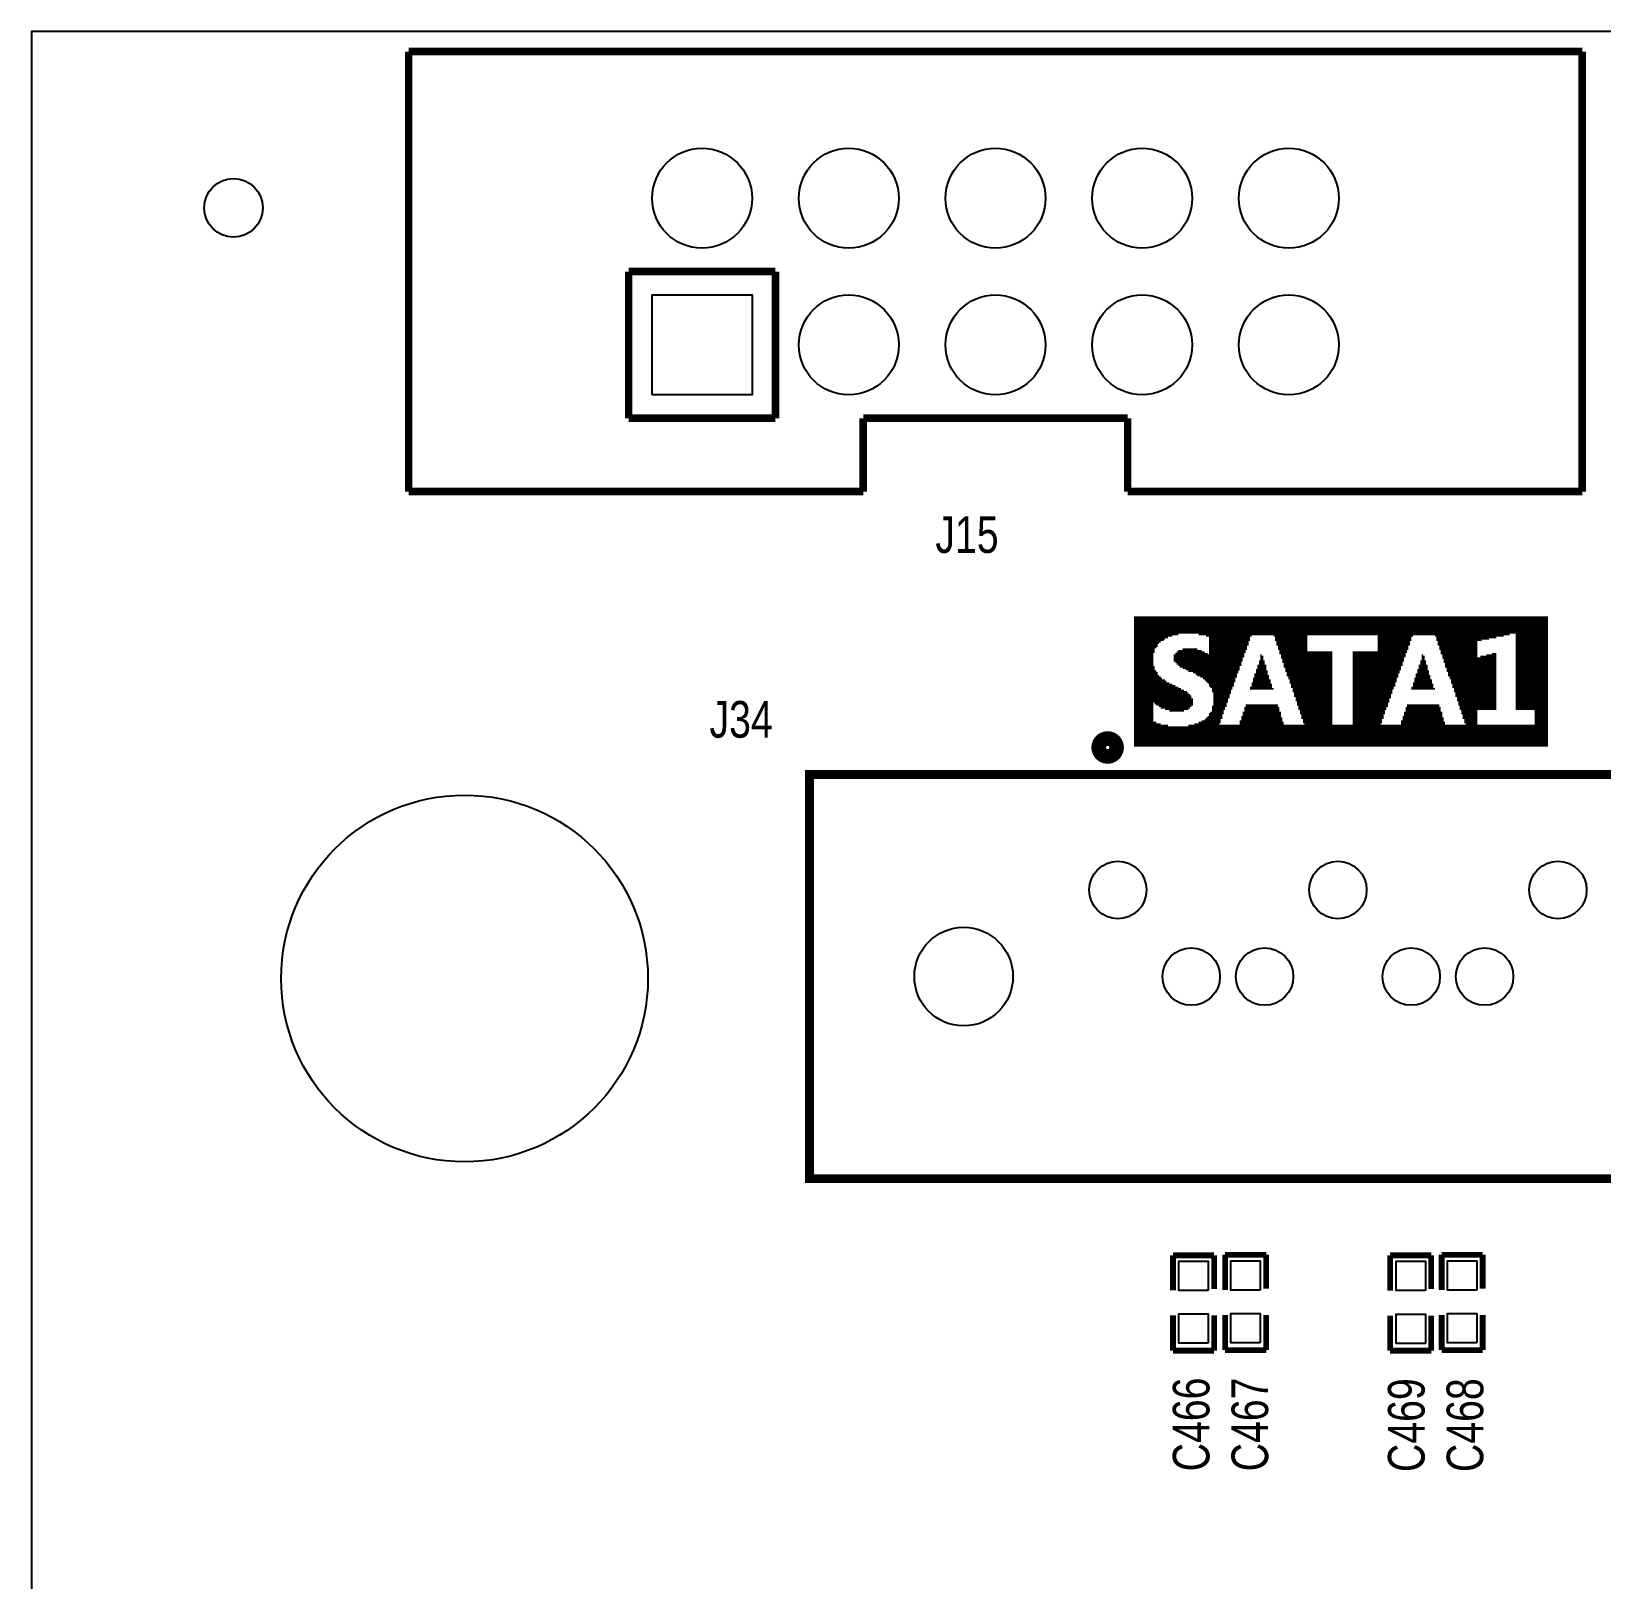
# Model space of a CAD drawing. Extents: x -7 to 215, y -4 to 107.
# Drawn here: x 0 to 27.19, y 79.84 to 106.65 of the extents above; entities that cross this region are included whole.
import ezdxf

# ---------------------------------------------------------------- set-up
doc = ezdxf.new("R2010")
doc.units = 0
for name, color, linetype in [('BG_OUTLINE', 3, 'CONTINUOUS'), ('MA_PEN3', 5, 'CONTINUOUS'), ('PG_SILKSCREEN_TOP', 6, 'CONTINUOUS'), ('PIN_TOP', 7, 'CONTINUOUS'), ('RD_SILKSCREEN_TOP', 8, 'CONTINUOUS')]:
    doc.layers.add(name, color=color, linetype=linetype)

msp = doc.modelspace()

# ---------------------------------------------------------------- linework, layer by layer
at = {"layer": 'BG_OUTLINE'}
msp.add_lwpolyline([(143.775938, 106.654092), (0, 106.654092), (0, 84.5312), (0, 82.086196), (0, 17.586198), (0, 0), (15.002764, 0), (15.002764, 8.255), (33.341564, 8.255), (33.341564, 0), (41.342564, 0), (41.342564, 6.4262, -1), (45.000164, 6.4262), (45.000164, -3.9878), (45.508164, -4.4958), (55.680864, -4.4958)], format="xyb", dxfattribs=at)
at = {"layer": 'MA_PEN3', "const_width": 0.0254}
for points in [[(19.09445, 96.514412), (26.25725, 96.514412)], [(19.09445, 96.489012), (26.25725, 96.489012)], [(19.09445, 96.463612), (26.25725, 96.463612)], [(19.09445, 96.438212), (26.25725, 96.438212)], [(19.09445, 96.412812), (26.25725, 96.412812)], [(19.09445, 96.387412), (26.25725, 96.387412)], [(19.09445, 96.362012), (26.25725, 96.362012)], [(19.09445, 96.336612), (26.25725, 96.336612)], [(19.09445, 96.311212), (26.25725, 96.311212)], [(19.09445, 96.285812), (26.25725, 96.285812)], [(19.09445, 96.260412), (26.25725, 96.260412)], [(19.09445, 96.235012), (26.25725, 96.235012)], [(19.09445, 96.209612), (19.85645, 96.209612)], [(19.09445, 96.184212), (19.75485, 96.184212)], [(19.09445, 96.158812), (19.67865, 96.158812)], [(19.09445, 96.133412), (19.62785, 96.133412)], [(19.09445, 96.108012), (19.60245, 96.108012)], [(19.09445, 96.082612), (19.55165, 96.082612)], [(19.09445, 96.057212), (19.52625, 96.057212)], [(19.09445, 96.031812), (19.50085, 96.031812)], [(19.09445, 96.006412), (19.50085, 96.006412)], [(19.09445, 95.981012), (19.47545, 95.981012)], [(20.21205, 96.209612), (25.59685, 96.209612)], [(20.33905, 96.184212), (21.12645, 96.184212)], [(20.38985, 96.158812), (21.10105, 96.158812)], [(20.38985, 96.133412), (21.10105, 96.133412)], [(20.38985, 96.108012), (21.10105, 96.108012)], [(20.38985, 96.082612), (21.07565, 96.082612)], [(20.38985, 96.057212), (21.07565, 96.057212)], [(20.38985, 96.031812), (21.07565, 96.031812)], [(20.38985, 96.006412), (21.05025, 96.006412)], [(20.38985, 95.981012), (21.05025, 95.981012)], [(21.50745, 96.184212), (22.09165, 96.184212)], [(21.53285, 96.158812), (22.09165, 96.158812)], [(21.53285, 96.133412), (22.09165, 96.133412)], [(21.53285, 96.108012), (22.09165, 96.108012)], [(21.55825, 96.082612), (22.09165, 96.082612)], [(21.55825, 96.057212), (22.09165, 96.057212)], [(21.55825, 96.031812), (22.09165, 96.031812)], [(21.58365, 96.006412), (22.09165, 96.006412)], [(21.58365, 95.981012), (22.09165, 95.981012)], [(23.31085, 96.184212), (23.92045, 96.184212)], [(23.31085, 96.158812), (23.89505, 96.158812)], [(23.31085, 96.133412), (23.89505, 96.133412)], [(23.31085, 96.108012), (23.89505, 96.108012)], [(23.31085, 96.082612), (23.86965, 96.082612)], [(23.31085, 96.057212), (23.86965, 96.057212)], [(23.31085, 96.031812), (23.86965, 96.031812)], [(23.31085, 96.006412), (23.84425, 96.006412)], [(23.31085, 95.981012), (23.84425, 95.981012)], [(24.30145, 96.184212), (25.49525, 96.184212)], [(24.32685, 96.158812), (25.36825, 96.158812)], [(24.32685, 96.133412), (25.24125, 96.133412)], [(24.32685, 96.108012), (25.11425, 96.108012)], [(24.35225, 96.082612), (25.03805, 96.082612)], [(24.35225, 96.057212), (25.03805, 96.057212)], [(24.35225, 96.031812), (25.03805, 96.031812)], [(24.37765, 96.006412), (25.03805, 96.006412)], [(24.37765, 95.981012), (25.03805, 95.981012)], [(25.69845, 96.209612), (26.25725, 96.209612)], [(25.69845, 96.184212), (26.25725, 96.184212)], [(25.69845, 96.158812), (26.25725, 96.158812)], [(25.69845, 96.133412), (26.25725, 96.133412)], [(25.69845, 96.108012), (26.25725, 96.108012)], [(25.69845, 96.082612), (26.25725, 96.082612)], [(25.69845, 96.057212), (26.25725, 96.057212)], [(25.69845, 96.031812), (26.25725, 96.031812)], [(25.69845, 96.006412), (26.25725, 96.006412)], [(25.69845, 95.981012), (26.25725, 95.981012)], [(19.09445, 95.955612), (19.45005, 95.955612)], [(19.09445, 95.930212), (19.45005, 95.930212)], [(19.09445, 95.904812), (19.45005, 95.904812)], [(19.09445, 95.879412), (19.42465, 95.879412)], [(19.09445, 95.854012), (19.42465, 95.854012)], [(19.09445, 95.828612), (19.42465, 95.828612)], [(19.09445, 95.803212), (19.42465, 95.803212)], [(19.09445, 95.777812), (19.42465, 95.777812)], [(19.09445, 95.752412), (19.42465, 95.752412)], [(19.09445, 95.727012), (19.42465, 95.727012)], [(19.09445, 95.701612), (19.42465, 95.701612)], [(19.78025, 95.854012), (20.99945, 95.854012)], [(19.78025, 95.828612), (20.99945, 95.828612)], [(19.78025, 95.803212), (20.97405, 95.803212)], [(19.78025, 95.777812), (20.97405, 95.777812)], [(19.78025, 95.752412), (20.97405, 95.752412)], [(19.80565, 95.879412), (20.36445, 95.879412)], [(19.80565, 95.727012), (20.94865, 95.727012)], [(19.83105, 95.904812), (20.31365, 95.904812)], [(19.83105, 95.701612), (20.94865, 95.701612)], [(19.85645, 95.930212), (20.26285, 95.930212)], [(19.93265, 95.955612), (20.18665, 95.955612)], [(20.38985, 95.955612), (21.05025, 95.955612)], [(20.38985, 95.930212), (21.02485, 95.930212)], [(20.38985, 95.904812), (21.02485, 95.904812)], [(20.38985, 95.879412), (20.99945, 95.879412)], [(21.25345, 95.752412), (21.35505, 95.752412)], [(21.25345, 95.727012), (21.35505, 95.727012)], [(21.25345, 95.701612), (21.35505, 95.701612)], [(21.27885, 95.854012), (21.30425, 95.854012)], [(21.27885, 95.828612), (21.32965, 95.828612)], [(21.27885, 95.803212), (21.32965, 95.803212)], [(21.27885, 95.777812), (21.32965, 95.777812)], [(21.58365, 95.955612), (22.09165, 95.955612)], [(21.60905, 95.930212), (22.09165, 95.930212)], [(21.60905, 95.904812), (22.52345, 95.904812)], [(21.60905, 95.879412), (22.52345, 95.879412)], [(21.63445, 95.854012), (22.52345, 95.854012)], [(21.63445, 95.828612), (22.52345, 95.828612)], [(21.63445, 95.803212), (22.52345, 95.803212)], [(21.65985, 95.777812), (22.52345, 95.777812)], [(21.65985, 95.752412), (22.52345, 95.752412)], [(21.65985, 95.727012), (22.52345, 95.727012)], [(21.68525, 95.701612), (22.52345, 95.701612)], [(22.87905, 95.904812), (23.81885, 95.904812)], [(22.87905, 95.879412), (23.79345, 95.879412)], [(22.87905, 95.854012), (23.79345, 95.854012)], [(22.87905, 95.828612), (23.79345, 95.828612)], [(22.87905, 95.803212), (23.76805, 95.803212)], [(22.87905, 95.777812), (23.76805, 95.777812)], [(22.87905, 95.752412), (23.76805, 95.752412)], [(22.87905, 95.727012), (23.74265, 95.727012)], [(22.87905, 95.701612), (23.74265, 95.701612)], [(23.31085, 95.955612), (23.84425, 95.955612)], [(23.31085, 95.930212), (23.81885, 95.930212)], [(24.04745, 95.752412), (24.14905, 95.752412)], [(24.04745, 95.727012), (24.14905, 95.727012)], [(24.04745, 95.701612), (24.14905, 95.701612)], [(24.07285, 95.854012), (24.09825, 95.854012)], [(24.07285, 95.828612), (24.12365, 95.828612)], [(24.07285, 95.803212), (24.12365, 95.803212)], [(24.07285, 95.777812), (24.12365, 95.777812)], [(24.37765, 95.955612), (25.03805, 95.955612)], [(24.40305, 95.930212), (25.03805, 95.930212)], [(24.40305, 95.904812), (25.03805, 95.904812)], [(24.40305, 95.879412), (25.03805, 95.879412)], [(24.42845, 95.854012), (25.03805, 95.854012)], [(24.42845, 95.828612), (25.03805, 95.828612)], [(24.42845, 95.803212), (25.36825, 95.803212)], [(24.45385, 95.777812), (25.36825, 95.777812)], [(24.45385, 95.752412), (25.36825, 95.752412)], [(24.45385, 95.727012), (25.36825, 95.727012)], [(24.47925, 95.701612), (25.36825, 95.701612)], [(25.08885, 95.828612), (25.36825, 95.828612)], [(25.19045, 95.854012), (25.36825, 95.854012)], [(25.29205, 95.879412), (25.36825, 95.879412)], [(25.69845, 95.955612), (26.25725, 95.955612)], [(25.69845, 95.930212), (26.25725, 95.930212)], [(25.69845, 95.904812), (26.25725, 95.904812)], [(25.69845, 95.879412), (26.25725, 95.879412)], [(25.69845, 95.854012), (26.25725, 95.854012)], [(25.69845, 95.828612), (26.25725, 95.828612)], [(25.69845, 95.803212), (26.25725, 95.803212)], [(25.69845, 95.777812), (26.25725, 95.777812)], [(25.69845, 95.752412), (26.25725, 95.752412)], [(25.69845, 95.727012), (26.25725, 95.727012)], [(25.69845, 95.701612), (26.25725, 95.701612)], [(19.09445, 95.676212), (19.42465, 95.676212)], [(19.09445, 95.650812), (19.45005, 95.650812)], [(19.09445, 95.625412), (19.45005, 95.625412)], [(19.09445, 95.600012), (19.45005, 95.600012)], [(19.09445, 95.574612), (19.47545, 95.574612)], [(19.09445, 95.549212), (19.50085, 95.549212)], [(19.09445, 95.523812), (19.50085, 95.523812)], [(19.09445, 95.498412), (19.52625, 95.498412)], [(19.09445, 95.473012), (19.55165, 95.473012)], [(19.09445, 95.447612), (19.57705, 95.447612)], [(19.09445, 95.422212), (19.62785, 95.422212)], [(19.85645, 95.676212), (20.94865, 95.676212)], [(19.88185, 95.650812), (20.92325, 95.650812)], [(19.93265, 95.625412), (20.92325, 95.625412)], [(19.98345, 95.600012), (20.92325, 95.600012)], [(20.03425, 95.574612), (20.89785, 95.574612)], [(20.11045, 95.549212), (20.89785, 95.549212)], [(20.16125, 95.523812), (20.87245, 95.523812)], [(20.18665, 95.498412), (20.87245, 95.498412)], [(20.23745, 95.473012), (20.87245, 95.473012)], [(20.28825, 95.447612), (20.84705, 95.447612)], [(20.31365, 95.422212), (20.84705, 95.422212)], [(21.15185, 95.447612), (21.43125, 95.447612)], [(21.15185, 95.422212), (21.45665, 95.422212)], [(21.17725, 95.523812), (21.40585, 95.523812)], [(21.17725, 95.498412), (21.43125, 95.498412)], [(21.17725, 95.473012), (21.43125, 95.473012)], [(21.20265, 95.600012), (21.38045, 95.600012)], [(21.20265, 95.574612), (21.40585, 95.574612)], [(21.20265, 95.549212), (21.40585, 95.549212)], [(21.22805, 95.676212), (21.38045, 95.676212)], [(21.22805, 95.650812), (21.38045, 95.650812)], [(21.22805, 95.625412), (21.38045, 95.625412)], [(21.68525, 95.676212), (22.52345, 95.676212)], [(21.68525, 95.650812), (22.52345, 95.650812)], [(21.71065, 95.625412), (22.52345, 95.625412)], [(21.71065, 95.600012), (22.52345, 95.600012)], [(21.71065, 95.574612), (22.52345, 95.574612)], [(21.73605, 95.549212), (22.52345, 95.549212)], [(21.73605, 95.523812), (22.52345, 95.523812)], [(21.73605, 95.498412), (22.52345, 95.498412)], [(21.76145, 95.473012), (22.52345, 95.473012)], [(21.76145, 95.447612), (22.52345, 95.447612)], [(21.78685, 95.422212), (22.52345, 95.422212)], [(22.87905, 95.676212), (23.74265, 95.676212)], [(22.87905, 95.650812), (23.71725, 95.650812)], [(22.87905, 95.625412), (23.71725, 95.625412)], [(22.87905, 95.600012), (23.71725, 95.600012)], [(22.87905, 95.574612), (23.69185, 95.574612)], [(22.87905, 95.549212), (23.69185, 95.549212)], [(22.87905, 95.523812), (23.66645, 95.523812)], [(22.87905, 95.498412), (23.66645, 95.498412)], [(22.87905, 95.473012), (23.66645, 95.473012)], [(22.87905, 95.447612), (23.64105, 95.447612)], [(22.87905, 95.422212), (23.64105, 95.422212)], [(23.94585, 95.447612), (24.22525, 95.447612)], [(23.94585, 95.422212), (24.25065, 95.422212)], [(23.97125, 95.523812), (24.19985, 95.523812)], [(23.97125, 95.498412), (24.22525, 95.498412)], [(23.97125, 95.473012), (24.22525, 95.473012)], [(23.99665, 95.600012), (24.17445, 95.600012)], [(23.99665, 95.574612), (24.19985, 95.574612)], [(23.99665, 95.549212), (24.19985, 95.549212)], [(24.02205, 95.676212), (24.17445, 95.676212)], [(24.02205, 95.650812), (24.17445, 95.650812)], [(24.02205, 95.625412), (24.17445, 95.625412)], [(24.47925, 95.676212), (25.36825, 95.676212)], [(24.47925, 95.650812), (25.36825, 95.650812)], [(24.50465, 95.625412), (25.36825, 95.625412)], [(24.50465, 95.600012), (25.36825, 95.600012)], [(24.50465, 95.574612), (25.36825, 95.574612)], [(24.53005, 95.549212), (25.36825, 95.549212)], [(24.53005, 95.523812), (25.36825, 95.523812)], [(24.53005, 95.498412), (25.36825, 95.498412)], [(24.55545, 95.473012), (25.36825, 95.473012)], [(24.55545, 95.447612), (25.36825, 95.447612)], [(24.58085, 95.422212), (25.36825, 95.422212)], [(25.69845, 95.676212), (26.25725, 95.676212)], [(25.69845, 95.650812), (26.25725, 95.650812)], [(25.69845, 95.625412), (26.25725, 95.625412)], [(25.69845, 95.600012), (26.25725, 95.600012)], [(25.69845, 95.574612), (26.25725, 95.574612)], [(25.69845, 95.549212), (26.25725, 95.549212)], [(25.69845, 95.523812), (26.25725, 95.523812)], [(25.69845, 95.498412), (26.25725, 95.498412)], [(25.69845, 95.473012), (26.25725, 95.473012)], [(25.69845, 95.447612), (26.25725, 95.447612)], [(25.69845, 95.422212), (26.25725, 95.422212)], [(19.09445, 95.396812), (19.65325, 95.396812)], [(19.09445, 95.371412), (19.70405, 95.371412)], [(19.09445, 95.346012), (19.75485, 95.346012)], [(19.09445, 95.320612), (19.80565, 95.320612)], [(19.09445, 95.295212), (19.85645, 95.295212)], [(19.09445, 95.269812), (19.90725, 95.269812)], [(19.09445, 95.244412), (19.95805, 95.244412)], [(19.09445, 95.219012), (20.00885, 95.219012)], [(19.09445, 95.193612), (20.03425, 95.193612)], [(19.09445, 95.168212), (20.05965, 95.168212)], [(20.33905, 95.396812), (20.84705, 95.396812)], [(20.36445, 95.371412), (20.82165, 95.371412)], [(20.38985, 95.346012), (20.82165, 95.346012)], [(20.38985, 95.320612), (20.82165, 95.320612)], [(20.41525, 95.295212), (20.79625, 95.295212)], [(20.44065, 95.269812), (20.79625, 95.269812)], [(20.44065, 95.244412), (20.77085, 95.244412)], [(20.44065, 95.219012), (20.77085, 95.219012)], [(20.46605, 95.193612), (20.77085, 95.193612)], [(20.46605, 95.168212), (20.74545, 95.168212)], [(21.10105, 95.295212), (21.48205, 95.295212)], [(21.10105, 95.269812), (21.50745, 95.269812)], [(21.12645, 95.371412), (21.45665, 95.371412)], [(21.12645, 95.346012), (21.48205, 95.346012)], [(21.12645, 95.320612), (21.48205, 95.320612)], [(21.15185, 95.396812), (21.45665, 95.396812)], [(21.78685, 95.396812), (22.52345, 95.396812)], [(21.78685, 95.371412), (22.52345, 95.371412)], [(21.81225, 95.346012), (22.52345, 95.346012)], [(21.81225, 95.320612), (22.52345, 95.320612)], [(21.81225, 95.295212), (22.52345, 95.295212)], [(21.83765, 95.269812), (22.52345, 95.269812)], [(21.83765, 95.244412), (22.52345, 95.244412)], [(21.83765, 95.219012), (22.52345, 95.219012)], [(21.86305, 95.193612), (22.52345, 95.193612)], [(21.86305, 95.168212), (22.52345, 95.168212)], [(22.87905, 95.396812), (23.64105, 95.396812)], [(22.87905, 95.371412), (23.61565, 95.371412)], [(22.87905, 95.346012), (23.61565, 95.346012)], [(22.87905, 95.320612), (23.61565, 95.320612)], [(22.87905, 95.295212), (23.59025, 95.295212)], [(22.87905, 95.269812), (23.59025, 95.269812)], [(22.87905, 95.244412), (23.56485, 95.244412)], [(22.87905, 95.219012), (23.56485, 95.219012)], [(22.87905, 95.193612), (23.56485, 95.193612)], [(22.87905, 95.168212), (23.53945, 95.168212)], [(23.89505, 95.295212), (24.27605, 95.295212)], [(23.89505, 95.269812), (24.30145, 95.269812)], [(23.92045, 95.371412), (24.25065, 95.371412)], [(23.92045, 95.346012), (24.27605, 95.346012)], [(23.92045, 95.320612), (24.27605, 95.320612)], [(23.94585, 95.396812), (24.25065, 95.396812)], [(24.58085, 95.396812), (25.36825, 95.396812)], [(24.58085, 95.371412), (25.36825, 95.371412)], [(24.60625, 95.346012), (25.36825, 95.346012)], [(24.60625, 95.320612), (25.36825, 95.320612)], [(24.60625, 95.295212), (25.36825, 95.295212)], [(24.63165, 95.269812), (25.36825, 95.269812)], [(24.63165, 95.244412), (25.36825, 95.244412)], [(24.63165, 95.219012), (25.36825, 95.219012)], [(24.65705, 95.193612), (25.36825, 95.193612)], [(24.65705, 95.168212), (25.36825, 95.168212)], [(25.69845, 95.396812), (26.25725, 95.396812)], [(25.69845, 95.371412), (26.25725, 95.371412)], [(25.69845, 95.346012), (26.25725, 95.346012)], [(25.69845, 95.320612), (26.25725, 95.320612)], [(25.69845, 95.295212), (26.25725, 95.295212)], [(25.69845, 95.269812), (26.25725, 95.269812)], [(25.69845, 95.244412), (26.25725, 95.244412)], [(25.69845, 95.219012), (26.25725, 95.219012)], [(25.69845, 95.193612), (26.25725, 95.193612)], [(25.69845, 95.168212), (26.25725, 95.168212)], [(19.09445, 95.142812), (20.08505, 95.142812)], [(19.09445, 95.117412), (20.08505, 95.117412)], [(19.09445, 95.092012), (20.11045, 95.092012)], [(19.09445, 95.066612), (20.11045, 95.066612)], [(19.09445, 95.041212), (20.11045, 95.041212)], [(19.09445, 95.015812), (19.42465, 95.015812)], [(19.09445, 94.990412), (19.42465, 94.990412)], [(19.09445, 94.965012), (19.42465, 94.965012)], [(19.09445, 94.939612), (19.42465, 94.939612)], [(19.09445, 94.914212), (19.42465, 94.914212)], [(19.09445, 94.888812), (19.42465, 94.888812)], [(19.45005, 95.015812), (20.11045, 95.015812)], [(19.47545, 94.990412), (20.11045, 94.990412)], [(19.52625, 94.965012), (20.08505, 94.965012)], [(19.55165, 94.939612), (20.05965, 94.939612)], [(19.62785, 94.914212), (20.03425, 94.914212)], [(19.70405, 94.888812), (19.95805, 94.888812)], [(20.44065, 94.965012), (20.69465, 94.965012)], [(20.44065, 94.939612), (20.66925, 94.939612)], [(20.44065, 94.914212), (20.66925, 94.914212)], [(20.44065, 94.888812), (20.64385, 94.888812)], [(20.46605, 95.142812), (20.74545, 95.142812)], [(20.46605, 95.117412), (20.74545, 95.117412)], [(20.46605, 95.092012), (20.72005, 95.092012)], [(20.46605, 95.066612), (20.72005, 95.066612)], [(20.46605, 95.041212), (20.72005, 95.041212)], [(20.46605, 95.015812), (20.69465, 95.015812)], [(20.46605, 94.990412), (20.69465, 94.990412)], [(20.99945, 94.939612), (21.60905, 94.939612)], [(20.99945, 94.914212), (21.60905, 94.914212)], [(20.99945, 94.888812), (21.60905, 94.888812)], [(21.02485, 94.990412), (21.58365, 94.990412)], [(21.02485, 94.965012), (21.58365, 94.965012)], [(21.86305, 95.142812), (22.52345, 95.142812)], [(21.88845, 95.117412), (22.52345, 95.117412)], [(21.88845, 95.092012), (22.52345, 95.092012)], [(21.88845, 95.066612), (22.52345, 95.066612)], [(21.91385, 95.041212), (22.52345, 95.041212)], [(21.91385, 95.015812), (22.52345, 95.015812)], [(21.91385, 94.990412), (22.52345, 94.990412)], [(21.93925, 94.965012), (22.52345, 94.965012)], [(21.93925, 94.939612), (22.52345, 94.939612)], [(21.93925, 94.914212), (22.52345, 94.914212)], [(21.96465, 94.888812), (22.52345, 94.888812)], [(22.87905, 95.142812), (23.53945, 95.142812)], [(22.87905, 95.117412), (23.53945, 95.117412)], [(22.87905, 95.092012), (23.51405, 95.092012)], [(22.87905, 95.066612), (23.51405, 95.066612)], [(22.87905, 95.041212), (23.51405, 95.041212)], [(22.87905, 95.015812), (23.48865, 95.015812)], [(22.87905, 94.990412), (23.48865, 94.990412)], [(22.87905, 94.965012), (23.48865, 94.965012)], [(22.87905, 94.939612), (23.46325, 94.939612)], [(22.87905, 94.914212), (23.46325, 94.914212)], [(22.87905, 94.888812), (23.43785, 94.888812)], [(23.79345, 94.939612), (24.40305, 94.939612)], [(23.79345, 94.914212), (24.40305, 94.914212)], [(23.79345, 94.888812), (24.40305, 94.888812)], [(23.81885, 94.990412), (24.37765, 94.990412)], [(23.81885, 94.965012), (24.37765, 94.965012)], [(24.65705, 95.142812), (25.36825, 95.142812)], [(24.68245, 95.117412), (25.36825, 95.117412)], [(24.68245, 95.092012), (25.36825, 95.092012)], [(24.68245, 95.066612), (25.36825, 95.066612)], [(24.70785, 95.041212), (25.36825, 95.041212)], [(24.70785, 95.015812), (25.36825, 95.015812)], [(24.70785, 94.990412), (25.36825, 94.990412)], [(24.73325, 94.965012), (25.36825, 94.965012)], [(24.73325, 94.939612), (25.36825, 94.939612)], [(24.73325, 94.914212), (25.36825, 94.914212)], [(24.75865, 94.888812), (25.03805, 94.888812)], [(25.69845, 95.142812), (26.25725, 95.142812)], [(25.69845, 95.117412), (26.25725, 95.117412)], [(25.69845, 95.092012), (26.25725, 95.092012)], [(25.69845, 95.066612), (26.25725, 95.066612)], [(25.69845, 95.041212), (26.25725, 95.041212)], [(25.69845, 95.015812), (26.25725, 95.015812)], [(25.69845, 94.990412), (26.25725, 94.990412)], [(25.69845, 94.965012), (26.25725, 94.965012)], [(25.69845, 94.939612), (26.25725, 94.939612)], [(25.69845, 94.914212), (26.25725, 94.914212)], [(26.02865, 94.888812), (26.25725, 94.888812)], [(19.09445, 94.863412), (19.42465, 94.863412)], [(19.09445, 94.838012), (19.42465, 94.838012)], [(19.09445, 94.812612), (19.42465, 94.812612)], [(19.09445, 94.787212), (19.42465, 94.787212)], [(19.09445, 94.761812), (19.42465, 94.761812)], [(19.09445, 94.736412), (19.42465, 94.736412)], [(19.09445, 94.711012), (19.42465, 94.711012)], [(19.09445, 94.685612), (19.47545, 94.685612)], [(19.09445, 94.660212), (19.55165, 94.660212)], [(19.09445, 94.634812), (19.67865, 94.634812)], [(19.09445, 94.609412), (26.25725, 94.609412)], [(20.03425, 94.634812), (26.25725, 94.634812)], [(20.13585, 94.660212), (20.56765, 94.660212)], [(20.21205, 94.685612), (20.59305, 94.685612)], [(20.26285, 94.711012), (20.59305, 94.711012)], [(20.31365, 94.736412), (20.59305, 94.736412)], [(20.33905, 94.761812), (20.61845, 94.761812)], [(20.36445, 94.787212), (20.61845, 94.787212)], [(20.38985, 94.838012), (20.64385, 94.838012)], [(20.38985, 94.812612), (20.61845, 94.812612)], [(20.41525, 94.863412), (20.64385, 94.863412)], [(20.92325, 94.711012), (21.65985, 94.711012)], [(20.92325, 94.685612), (21.68525, 94.685612)], [(20.92325, 94.660212), (21.68525, 94.660212)], [(20.94865, 94.787212), (21.63445, 94.787212)], [(20.94865, 94.761812), (21.65985, 94.761812)], [(20.94865, 94.736412), (21.65985, 94.736412)], [(20.97405, 94.863412), (21.63445, 94.863412)], [(20.97405, 94.838012), (21.63445, 94.838012)], [(20.97405, 94.812612), (21.63445, 94.812612)], [(21.96465, 94.863412), (22.52345, 94.863412)], [(21.96465, 94.838012), (22.52345, 94.838012)], [(21.99005, 94.812612), (22.52345, 94.812612)], [(21.99005, 94.787212), (22.52345, 94.787212)], [(21.99005, 94.761812), (22.52345, 94.761812)], [(22.01545, 94.736412), (22.52345, 94.736412)], [(22.01545, 94.711012), (22.52345, 94.711012)], [(22.01545, 94.685612), (22.52345, 94.685612)], [(22.04085, 94.660212), (22.52345, 94.660212)], [(22.87905, 94.863412), (23.43785, 94.863412)], [(22.87905, 94.838012), (23.43785, 94.838012)], [(22.87905, 94.812612), (23.41245, 94.812612)], [(22.87905, 94.787212), (23.41245, 94.787212)], [(22.87905, 94.761812), (23.41245, 94.761812)], [(22.87905, 94.736412), (23.38705, 94.736412)], [(22.87905, 94.711012), (23.38705, 94.711012)], [(22.87905, 94.685612), (23.38705, 94.685612)], [(22.87905, 94.660212), (23.36165, 94.660212)], [(23.71725, 94.711012), (24.45385, 94.711012)], [(23.71725, 94.685612), (24.47925, 94.685612)], [(23.71725, 94.660212), (24.47925, 94.660212)], [(23.74265, 94.787212), (24.42845, 94.787212)], [(23.74265, 94.761812), (24.45385, 94.761812)], [(23.74265, 94.736412), (24.45385, 94.736412)], [(23.76805, 94.863412), (24.42845, 94.863412)], [(23.76805, 94.838012), (24.42845, 94.838012)], [(23.76805, 94.812612), (24.42845, 94.812612)], [(24.75865, 94.863412), (25.03805, 94.863412)], [(24.75865, 94.838012), (25.03805, 94.838012)], [(24.78405, 94.812612), (25.03805, 94.812612)], [(24.78405, 94.787212), (25.03805, 94.787212)], [(24.78405, 94.761812), (25.03805, 94.761812)], [(24.80945, 94.736412), (25.03805, 94.736412)], [(24.80945, 94.711012), (25.03805, 94.711012)], [(24.80945, 94.685612), (25.03805, 94.685612)], [(24.83485, 94.660212), (25.03805, 94.660212)], [(26.02865, 94.863412), (26.25725, 94.863412)], [(26.02865, 94.838012), (26.25725, 94.838012)], [(26.02865, 94.812612), (26.25725, 94.812612)], [(26.02865, 94.787212), (26.25725, 94.787212)], [(26.02865, 94.761812), (26.25725, 94.761812)], [(26.02865, 94.736412), (26.25725, 94.736412)], [(26.02865, 94.711012), (26.25725, 94.711012)], [(26.02865, 94.685612), (26.25725, 94.685612)], [(26.02865, 94.660212), (26.25725, 94.660212)], [(19.09445, 94.584012), (26.25725, 94.584012)], [(19.09445, 94.558612), (26.25725, 94.558612)], [(19.09445, 94.533212), (26.25725, 94.533212)], [(19.09445, 94.507812), (26.25725, 94.507812)], [(19.09445, 94.482412), (26.25725, 94.482412)], [(19.09445, 94.457012), (26.25725, 94.457012)], [(19.09445, 94.431612), (26.25725, 94.431612)], [(19.09445, 94.406212), (26.25725, 94.406212)], [(19.09445, 94.380812), (26.25725, 94.380812)], [(19.09445, 94.355412), (26.25725, 94.355412)], [(19.09445, 94.330012), (26.25725, 94.330012)], [(19.09445, 94.304612), (26.25725, 94.304612)], [(19.09445, 94.279212), (26.25725, 94.279212)]]:
    msp.add_lwpolyline(points, dxfattribs=at)
at = {"layer": 'PG_SILKSCREEN_TOP'}
for points, const_width in [([(6.532626, 106.305096), (6.532626, 98.685096)], 0.130048), ([(26.852626, 106.305096), (6.532626, 106.305096)], 0.130048), ([(6.532626, 106.305096), (6.532626, 98.685096)], 0.130048), ([(7.55269, 106.305096), (6.532626, 106.305096)], 0.130048), ([(26.852626, 98.685096), (26.852626, 106.305096)], 0.130048), ([(10.342626, 99.955096), (10.342626, 102.495096)], 0.130048), ([(10.342626, 102.495096), (12.882626, 102.495096)], 0.130048), ([(12.882626, 102.495096), (12.882626, 99.955096)], 0.130048), ([(12.882626, 99.955096), (10.342626, 99.955096)], 0.130048), ([(14.402562, 99.955096), (18.98269, 99.955096)], 0.130048), ([(14.402562, 98.685096), (14.402562, 99.955096)], 0.130048), ([(18.98269, 99.955096), (18.98269, 99.70516)], 0.130048), ([(18.98269, 99.70516), (18.98269, 98.685096)], 0.130048), ([(6.532626, 98.685096), (7.042658, 98.685096)], 0.130048), ([(6.532626, 98.685096), (14.402562, 98.685096)], 0.130048), ([(7.042658, 98.685096), (14.402562, 98.685096)], 0.130048), ([(18.98269, 98.685096), (26.092658, 98.685096)], 0.130048), ([(26.092658, 98.685096), (26.852626, 98.685096)], 0.130048), ([(19.76755, 84.850732), (19.76755, 85.460332)], 0.1016), ([(19.76755, 85.460332), (20.47875, 85.460332)], 0.1016), ([(20.47875, 85.460332), (20.47875, 84.876132)], 0.1016), ([(20.66925, 84.858352), (20.66925, 85.467952)], 0.1016), ([(20.66925, 85.467952), (21.38045, 85.467952)], 0.1016), ([(21.38045, 85.467952), (21.38045, 84.883752)], 0.1016), ([(23.52675, 84.848192), (23.52675, 85.457792)], 0.1016), ([(23.52675, 85.457792), (24.23795, 85.457792)], 0.1016), ([(24.23795, 85.457792), (24.23795, 84.873592)], 0.1016), ([(24.41829, 84.858352), (24.41829, 85.467952)], 0.1016), ([(24.41829, 85.467952), (25.12949, 85.467952)], 0.1016), ([(25.12949, 85.467952), (25.12949, 84.883752)], 0.1016), ([(19.76755, 83.809332), (19.76755, 84.418932)], 0.1016), ([(20.47875, 83.809332), (20.47875, 84.418932)], 0.1016), ([(20.66925, 83.816952), (20.66925, 84.426552)], 0.1016), ([(21.38045, 83.816952), (21.38045, 84.426552)], 0.1016), ([(23.52675, 83.806792), (23.52675, 84.416392)], 0.1016), ([(24.23795, 83.806792), (24.23795, 84.416392)], 0.1016), ([(24.41829, 83.816952), (24.41829, 84.426552)], 0.1016), ([(25.12949, 83.816952), (25.12949, 84.426552)], 0.1016), ([(19.76755, 83.809332), (20.47875, 83.809332)], 0.1016), ([(20.66925, 83.816952), (21.38045, 83.816952)], 0.1016), ([(23.52675, 83.806792), (24.23795, 83.806792)], 0.1016), ([(24.41829, 83.816952), (25.12949, 83.816952)], 0.1016)]:
    msp.add_lwpolyline(points, dxfattribs=dict(at, const_width=const_width))
at = {"layer": 'PG_SILKSCREEN_TOP', "const_width": 0.254}
msp.add_lwpolyline([(18.78965, 94.253812, 1), (18.480786, 94.253812, 1)], format="xyb", close=True, dxfattribs=at)
at = {"layer": 'PG_SILKSCREEN_TOP', "const_width": 0.1524}
msp.add_lwpolyline([(31.772606, 86.786212), (13.472414, 86.786212), (13.472414, 93.786198), (31.772606, 93.786198)], close=True, dxfattribs=at)
at = {"layer": 'PIN_TOP'}
for points in [[(10.747629, 100.360099), (10.747629, 102.090093), (12.477623, 102.090093), (12.477623, 100.360099)], [(20.37715, 84.850732), (19.86915, 84.850732), (19.86915, 85.358732), (20.37715, 85.358732)], [(21.27885, 84.858352), (20.77085, 84.858352), (20.77085, 85.366352), (21.27885, 85.366352)], [(24.13635, 84.848192), (23.62835, 84.848192), (23.62835, 85.356192), (24.13635, 85.356192)], [(25.02789, 84.858352), (24.51989, 84.858352), (24.51989, 85.366352), (25.02789, 85.366352)], [(20.37715, 83.936332), (19.86915, 83.936332), (19.86915, 84.444332), (20.37715, 84.444332)], [(21.27885, 83.943952), (20.77085, 83.943952), (20.77085, 84.451952), (21.27885, 84.451952)], [(24.13635, 83.933792), (23.62835, 83.933792), (23.62835, 84.441792), (24.13635, 84.441792)], [(25.02789, 83.943952), (24.51989, 83.943952), (24.51989, 84.451952), (25.02789, 84.451952)]]:
    msp.add_lwpolyline(points, close=True, dxfattribs=at)
for centre, radius in [((11.612626, 103.765096), 0.864997), ((14.152626, 103.765096), 0.864997), ((16.692626, 103.765096), 0.864997), ((19.232626, 103.765096), 0.864997), ((21.772626, 103.765096), 0.864997), ((3.49885, 103.598472), 0.508), ((14.152626, 101.225096), 0.864997), ((16.692626, 101.225096), 0.864997), ((19.232626, 101.225096), 0.864997), ((21.772626, 101.225096), 0.864997), ((7.500112, 90.254074), 3.175), ((18.81251, 91.786202), 0.496951), ((22.62251, 91.786202), 0.496951), ((26.43251, 91.786202), 0.496951), ((16.142462, 90.286078), 0.853948), ((20.08251, 90.286078), 0.496951), ((21.35251, 90.286078), 0.496951), ((23.89251, 90.286078), 0.496951), ((25.16251, 90.286078), 0.496951)]:
    msp.add_circle(centre, radius, dxfattribs=at)

# ---------------------------------------------------------------- texts
at = {"layer": 'RD_SILKSCREEN_TOP', "width": 0.8}
for s, p in [('J15', (15.65275, 97.62363)), ('J34', (11.74115, 94.42323))]:
    msp.add_text(s, height=0.635, dxfattribs=at).set_placement(p)
for s, p in [('C466', (20.398232, 81.718912)), ('C467', (21.414486, 81.718912)), ('C469', (24.12365, 81.706212)), ('C468', (25.13965, 81.706212))]:
    msp.add_text(s, height=0.635, rotation=90, dxfattribs=at).set_placement(p)

doc.saveas('drawing.dxf')
